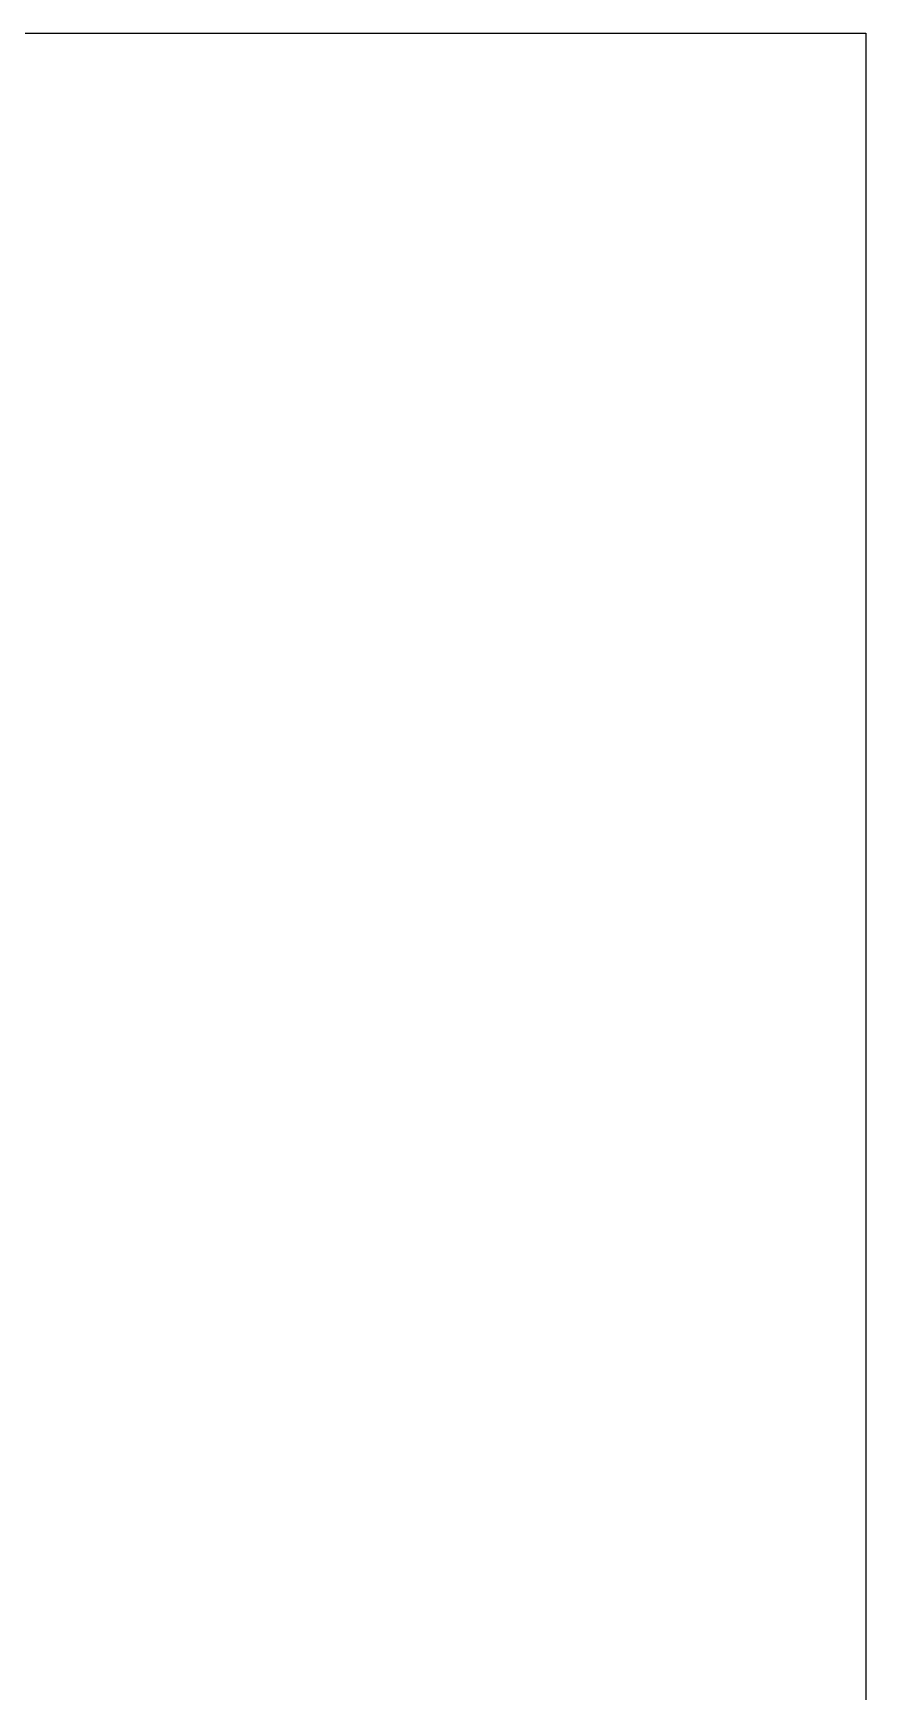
# Model space of a CAD drawing. Header units: millimetres. Extents: x 8076 to 10926, y 4783 to 8520.
# Drawn here: x 9450 to 9714, y 6217 to 6743 of the extents above; entities that cross this region are included whole.
import ezdxf

# ---------------------------------------------------------------- set-up
doc = ezdxf.new("R2010")
doc.units = ezdxf.units.MM
doc.layers.add('ANOTACIONES', color=250, linetype='Continuous')

msp = doc.modelspace()

# ---------------------------------------------------------------- linework, layer by layer
at = {"layer": 'ANOTACIONES'}
msp.add_lwpolyline([(8076.367821668537, 6742.581940845368), (9714.1085163159, 6742.581940845368), (9714.1085163159, 5915.78717685146), (8076.367821668537, 5915.78717685146)], close=True, dxfattribs=at)

doc.saveas('drawing.dxf')
